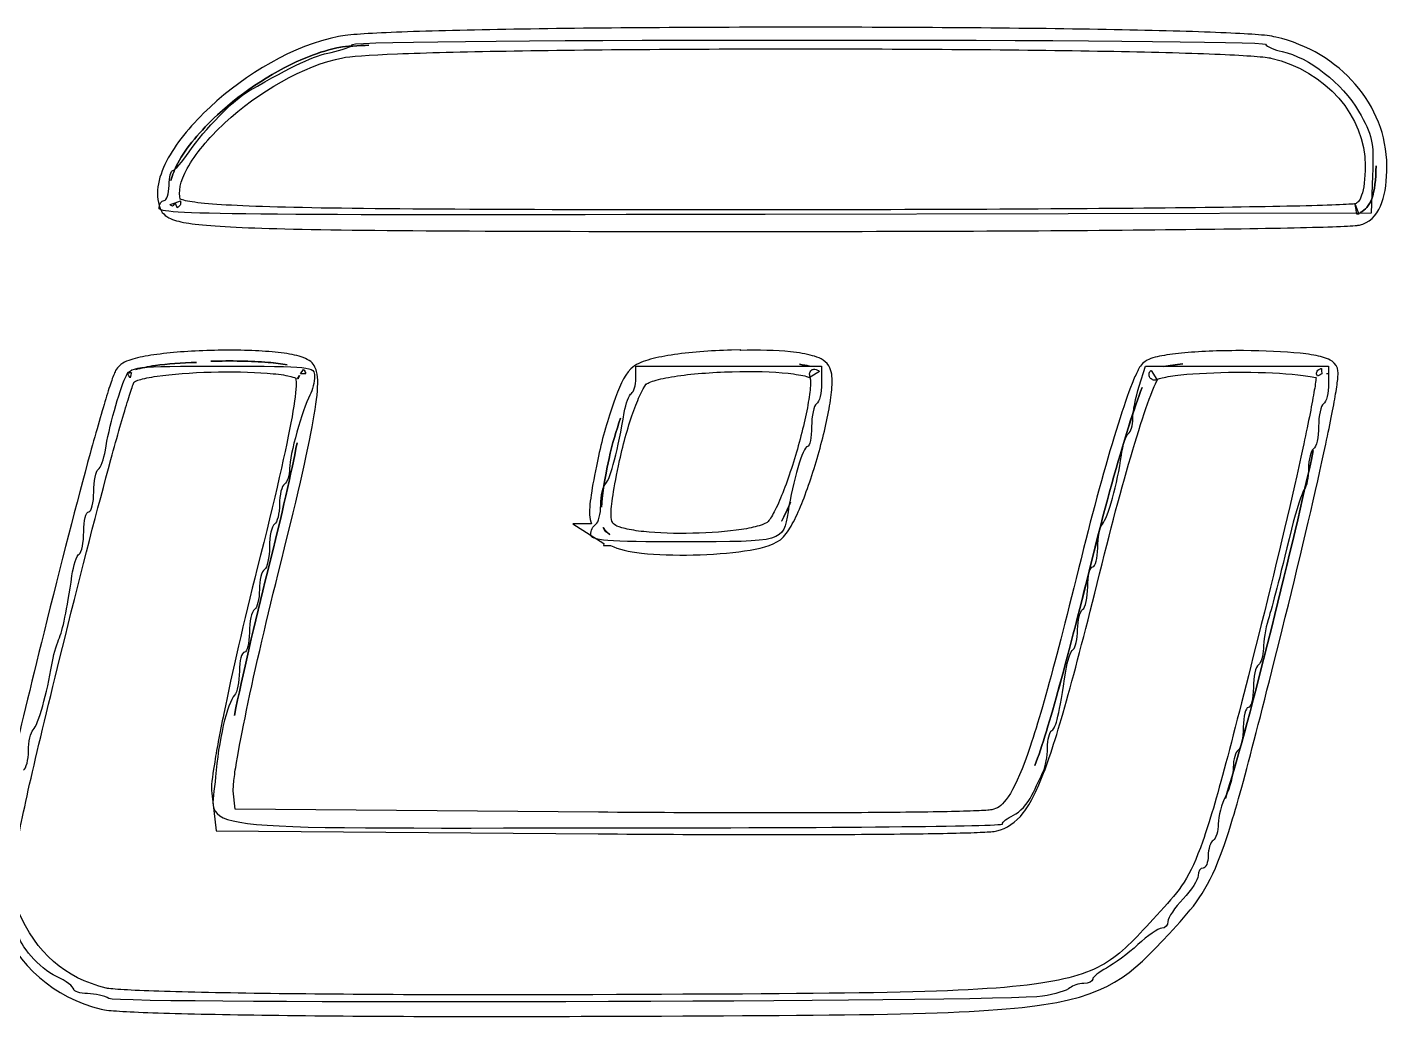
# Model space of a CAD drawing. Extents: x 2 to 137, y 5 to 30.
# Drawn here: x 36.81 to 70.11, y 5.36 to 29.61 of the extents above; entities that cross this region are included whole.
import ezdxf

# ---------------------------------------------------------------- set-up
doc = ezdxf.new("R2010")
doc.units = 0
doc.layers.get('0').update_dxf_attribs({"linetype": 'CONTINUOUS'})

msp = doc.modelspace()

# ---------------------------------------------------------------- linework, layer by layer
at = {"color": 7}
for p, q in [((56.005883, 29.610079), (56.005883, 29.610077)), ((45.177604, 29.172376), (45.177604, 29.172376)), ((56.005883, 29.080912), (56.005883, 29.080907)), ((69.766958, 25.978374), (69.734737, 25.056132)), ((69.85, 26.218038), (69.85, 26.218038)), ((40.437377, 25.311104), (40.560831, 25.358659)), ((40.568637, 25.326091), (40.569166, 25.316273)), ((40.569166, 25.316273), (40.568637, 25.303353)), ((40.038549, 25.178604), (40.038549, 25.178615)), ((40.313819, 25.263574), (40.434742, 25.310083)), ((40.506108, 25.199999), (40.479237, 25.187598)), ((40.553132, 25.250125), (40.506108, 25.199999)), ((40.561916, 25.269246), (40.553132, 25.250125)), ((40.568637, 25.303353), (40.561916, 25.269246)), ((69.734737, 25.056132), (54.886643, 25.024897)), ((69.339936, 25.268724), (69.339955, 25.268742)), ((69.339955, 25.268742), (69.431421, 25.031547)), ((41.299802, 21.691175), (41.299805, 21.691171)), ((54.287126, 21.706168), (54.061299, 21.699966)), ((54.280411, 21.693765), (54.287126, 21.706168)), ((40.957706, 21.399716), (40.957706, 21.399187)), ((40.957706, 21.399704), (40.957706, 21.399716)), ((41.307038, 21.426588), (41.307038, 21.426588)), ((55.724774, 21.351646), (55.724764, 21.351658)), ((65.119009, 21.360428), (65.119022, 21.360442)), ((39.323695, 21.149087), (39.323698, 21.149097)), ((41.314299, 21.162005), (41.314275, 21.162009)), ((43.433013, 20.999237), (43.483133, 21.077786)), ((43.505948, 21.114463), (43.574602, 21.222479)), ((43.615943, 21.175971), (43.615943, 21.175971)), ((51.720279, 21.005536), (51.720279, 21.305693)), ((51.720279, 21.305693), (53.995143, 21.305693)), ((53.995143, 21.305693), (56.270006, 21.305693)), ((54.075756, 21.170804), (54.075769, 21.170803)), ((56.217757, 21.17597), (55.992964, 21.037477)), ((56.10665, 21.235932), (56.106653, 21.235915)), ((56.270006, 21.305693), (56.270006, 20.88257)), ((64.046777, 20.815767), (64.199683, 21.305693)), ((64.199683, 21.305693), (66.444606, 21.305693)), ((64.339679, 21.200246), (64.481271, 20.977004)), ((64.342285, 21.201784), (64.342325, 21.201807)), ((66.444606, 21.305693), (68.68953, 21.305693)), ((68.420631, 21.063832), (68.391691, 21.119125)), ((68.513635, 21.247799), (68.513648, 21.2478)), ((68.655745, 21.113439), (68.656274, 21.13101)), ((68.68953, 21.305693), (68.68953, 20.88257)), ((64.120633, 20.782196), (64.120633, 20.782196)), ((51.341052, 20.033919), (51.341052, 20.033919)), ((43.422155, 19.430339), (43.422155, 19.430339)), ((68.314176, 19.238102), (68.314176, 19.238102)), ((55.508226, 17.970996), (55.508239, 17.970996)), ((50.631019, 17.441828), (50.177298, 17.441828)), ((50.177298, 17.441828), (50.936943, 16.960204)), ((50.966389, 17.25477), (50.91834, 17.351396)), ((50.613588, 17.179088), (50.613588, 17.179088)), ((51.072841, 17.187074), (50.966389, 17.25477)), ((50.936943, 16.960204), (50.927127, 16.912661)), ((50.927127, 16.912661), (51.098693, 16.912661)), ((41.329787, 10.840675), (41.436242, 9.923935)), ((41.907518, 10.448968), (41.854811, 10.90217)), ((50.802066, 10.377137), (41.907518, 10.448968)), ((41.436242, 9.923935), (50.797944, 9.847971)), ((38.808893, 5.811285), (38.808893, 5.811285))]:
    msp.add_line(p, q, dxfattribs=at)
for points in [[(44.437596, 29.3827), (43.33417, 29.169524), (42.160621, 28.460143), (41.289986, 27.655158)], [(45.856115, 29.48657), (45.154453, 29.458268), (44.682849, 29.430082), (44.437596, 29.3827)], [(44.781338, 29.18943), (44.869267, 29.331701), (67.054725, 29.333628), (67.142643, 29.191361)], [(48.530372, 29.55685), (47.472904, 29.538332), (46.558084, 29.514885), (45.856115, 29.48657)], [(56.005883, 29.610077), (53.329313, 29.611373), (50.645277, 29.593887), (48.530372, 29.55685)], [(63.434889, 29.549618), (61.351104, 29.588704), (58.682453, 29.608774), (56.005883, 29.610079)], [(66.051266, 29.476754), (65.372462, 29.505756), (64.476789, 29.530074), (63.434889, 29.549618)], [(67.396402, 29.369267), (67.16585, 29.422471), (66.729539, 29.447774), (66.051266, 29.476754)], [(70.114583, 26.218038), (70.114583, 27.69898), (68.963593, 29.007616), (67.396402, 29.369267)], [(42.256572, 28.058706), (43.329841, 28.67676), (43.844406, 28.918019), (44.251478, 28.994038)], [(43.700176, 28.888673), (43.965765, 28.993154), (44.23093, 29.073572), (44.48824, 29.123284)], [(44.487724, 29.122767), (44.230404, 29.073054), (43.965738, 28.993142), (43.700176, 28.888673)], [(44.251478, 28.994038), (44.50584, 29.041539), (44.744278, 29.129466), (44.781338, 29.18943)], [(45.177604, 29.172376), (44.945065, 29.15585), (44.587485, 29.14204), (44.487724, 29.122767)], [(44.48824, 29.123284), (44.587652, 29.14249), (44.945038, 29.155947), (45.177604, 29.172376)], [(45.877303, 28.957922), (46.572461, 28.985962), (47.484138, 29.009209), (48.539157, 29.027686)], [(48.539157, 29.027686), (50.649158, 29.064638), (53.331808, 29.082216), (56.005883, 29.080912)], [(56.005883, 29.080907), (58.679958, 29.07961), (61.346339, 29.059439), (63.42507, 29.020446)], [(63.42507, 29.020446), (64.464449, 29.000948), (65.357007, 28.97679), (66.028528, 28.948098)], [(67.142643, 29.191361), (67.179044, 29.132466), (67.362147, 29.052657), (67.549541, 29.014009)], [(67.549541, 29.014009), (68.200847, 28.879682), (69.029646, 28.233124), (69.422478, 27.552904)], [(43.700176, 28.888673), (42.903481, 28.575264), (42.099802, 28.043331), (41.469821, 27.460853)], [(41.469821, 27.460853), (42.099799, 28.043327), (42.903407, 28.57523), (43.700176, 28.888673)], [(41.649655, 27.266553), (42.457722, 28.01369), (43.585932, 28.679349), (44.538366, 28.863355)], [(44.538366, 28.863355), (44.680203, 28.890756), (45.182472, 28.929895), (45.877303, 28.957922)], [(66.028528, 28.948098), (66.364009, 28.933766), (66.648626, 28.917338), (66.864135, 28.900556)], [(66.864135, 28.900556), (67.079646, 28.883774), (67.233662, 28.864453), (67.276514, 28.854564)], [(67.276514, 28.854564), (68.6264, 28.543065), (69.585417, 27.421766), (69.585417, 26.218038)], [(40.776342, 26.55444), (41.16225, 27.121111), (41.860327, 27.830525), (42.256572, 28.058706)], [(41.289986, 27.655158), (40.854633, 27.252629), (40.495596, 26.825328), (40.265242, 26.406655)], [(40.496752, 26.27953), (40.707508, 26.662582), (41.049877, 27.072573), (41.469821, 27.460853)], [(41.469821, 27.460853), (41.049871, 27.072568), (40.708046, 26.662107), (40.497271, 26.279013)], [(69.422478, 27.552904), (69.763897, 26.961708), (69.79616, 26.81424), (69.766958, 25.978374)], [(40.728781, 26.151892), (40.919421, 26.498389), (41.245584, 26.89295), (41.649655, 27.266553)], [(40.265242, 26.406655), (40.035075, 25.988313), (39.918341, 25.555376), (40.066804, 25.168487)], [(40.376703, 26.102191), (40.427426, 26.10264), (40.607263, 26.306165), (40.776342, 26.55444)], [(40.284479, 25.732454), (40.284479, 25.935347), (40.325979, 26.101728), (40.376703, 26.102191)], [(40.331906, 25.851649), (40.370882, 25.989636), (40.414292, 26.129652), (40.496752, 26.27953)], [(40.497271, 26.279013), (40.414744, 26.129019), (40.370969, 25.989506), (40.331906, 25.851649)], [(40.559799, 25.395349), (40.511714, 25.561936), (40.548978, 25.8251), (40.728781, 26.151892)], [(69.585417, 26.218038), (69.585417, 25.890175), (69.549939, 25.643986), (69.497051, 25.494051)], [(69.74613, 25.406201), (69.815808, 25.603729), (69.85, 25.871941), (69.85, 26.218038)], [(69.85, 26.218038), (69.85, 25.872024), (69.816274, 25.603069), (69.746648, 25.405684)], [(69.995727, 25.317834), (70.081021, 25.559637), (70.114583, 25.855278), (70.114583, 26.218038)], [(40.161514, 25.363557), (40.229144, 25.363557), (40.284479, 25.52956), (40.284479, 25.732454)], [(40.038549, 25.178615), (40.038549, 25.280333), (40.093881, 25.363557), (40.161514, 25.363557)], [(40.9174, 25.320935), (40.733583, 25.345727), (40.613407, 25.375063), (40.559799, 25.395349)], [(40.560831, 25.358659), (40.56094, 25.358368), (40.560704, 25.358491), (40.560831, 25.35813)], [(40.560831, 25.35813), (40.561361, 25.356542), (40.563477, 25.349832), (40.563477, 25.349861)], [(40.563477, 25.349861), (40.563467, 25.349891), (40.568637, 25.326073), (40.568637, 25.326091)], [(42.941049, 25.204146), (41.923398, 25.231857), (41.287719, 25.27099), (40.9174, 25.320935)], [(69.497051, 25.494051), (69.444314, 25.344553), (69.39738, 25.306805), (69.339955, 25.283728)], [(69.465529, 25.071855), (69.582617, 25.133235), (69.684966, 25.232803), (69.74613, 25.406201)], [(69.746648, 25.405684), (69.685329, 25.231858), (69.583467, 25.133449), (69.465529, 25.071855)], [(69.526505, 24.784534), (69.754398, 24.871985), (69.909539, 25.073503), (69.995727, 25.317834)], [(54.886643, 25.024897), (41.738849, 24.997239), (40.038549, 25.01484), (40.038549, 25.178604)], [(40.066804, 25.168487), (40.120776, 25.027837), (40.245691, 24.948979), (40.369112, 24.901837)], [(40.367561, 25.222233), (40.353671, 25.236362), (40.319949, 25.247593), (40.313819, 25.263574)], [(40.434742, 25.310083), (40.431487, 25.305797), (40.383637, 25.243278), (40.367561, 25.222233)], [(40.479237, 25.187598), (40.479237, 25.187598), (40.438406, 25.308081), (40.437377, 25.311104)], [(54.738778, 25.135417), (48.550094, 25.135417), (44.976402, 25.148723), (42.941049, 25.204146)], [(64.939706, 25.182443), (62.27808, 25.15335), (58.663364, 25.135417), (54.738778, 25.135417)], [(68.13641, 25.233602), (67.363734, 25.21446), (66.270508, 25.196989), (64.939706, 25.182443)], [(69.04333, 25.263575), (68.828931, 25.253325), (68.522739, 25.243173), (68.13641, 25.233602)], [(69.292412, 25.278561), (69.235452, 25.273695), (69.150587, 25.268702), (69.04333, 25.263575)], [(69.339955, 25.283728), (69.327599, 25.282273), (69.314237, 25.280426), (69.292412, 25.278561)], [(69.380243, 25.026361), (69.380243, 25.026361), (69.343109, 25.249768), (69.339936, 25.268724)], [(69.418483, 25.028954), (69.416631, 25.028843), (69.380243, 25.026361), (69.380243, 25.026361)], [(69.419541, 25.028954), (69.419317, 25.028884), (69.418748, 25.029018), (69.418483, 25.028954)], [(69.425733, 25.030515), (69.426791, 25.030806), (69.419383, 25.028928), (69.419541, 25.028954)], [(69.431421, 25.031547), (69.428564, 25.030462), (69.427638, 25.03123), (69.425733, 25.030515)], [(40.369112, 24.901837), (40.491542, 24.855073), (40.641508, 24.824148), (40.847118, 24.796417)], [(40.847118, 24.796417), (41.259255, 24.740832), (41.90165, 24.702886), (42.926579, 24.674978)], [(42.926579, 24.674978), (44.976463, 24.619161), (48.549351, 24.60625), (54.738778, 24.60625)], [(54.738778, 24.60625), (58.66498, 24.60625), (62.281435, 24.624152), (64.945906, 24.653275)], [(64.945906, 24.653275), (66.278146, 24.667835), (67.371711, 24.685184), (68.148811, 24.704435)], [(68.148811, 24.704435), (68.537426, 24.714063), (68.846869, 24.724321), (69.068654, 24.734924)], [(69.068654, 24.734924), (69.179414, 24.740221), (69.268353, 24.745563), (69.33737, 24.751461)], [(69.33737, 24.751461), (69.371276, 24.754358), (69.400338, 24.756922), (69.427804, 24.760763)], [(69.427804, 24.760763), (69.446431, 24.763356), (69.4841, 24.768259), (69.526505, 24.784534)], [(41.299805, 21.691171), (40.79989, 21.677141), (40.308517, 21.640674), (39.913843, 21.583168)], [(42.730722, 21.662753), (42.306785, 21.696936), (41.79969, 21.705206), (41.299802, 21.691175)], [(43.297097, 21.589889), (43.133944, 21.622107), (42.942703, 21.645661), (42.730722, 21.662753)], [(54.061299, 21.699966), (53.541425, 21.685901), (53.01724, 21.645135), (52.585422, 21.578527)], [(55.506175, 21.657592), (55.156825, 21.69508), (54.717905, 21.698776), (54.280411, 21.693765)], [(56.04361, 21.563024), (55.892332, 21.605908), (55.71186, 21.635519), (55.506175, 21.657592)], [(66.60419, 21.686004), (66.100677, 21.688015), (65.589068, 21.671057), (65.165518, 21.633294)], [(67.991186, 21.621925), (67.601693, 21.663245), (67.107723, 21.684012), (66.60419, 21.686004)], [(39.398628, 21.477748), (39.262582, 21.437503), (39.121689, 21.395161), (39.018808, 21.264841)], [(39.913843, 21.583168), (39.716522, 21.554416), (39.543, 21.520455), (39.398628, 21.477748)], [(39.474076, 21.224521), (39.599325, 21.261571), (39.762441, 21.29404), (39.952083, 21.321673)], [(39.952083, 21.321156), (39.762594, 21.293546), (39.599642, 21.261665), (39.474076, 21.224521)], [(39.952083, 21.321673), (40.233568, 21.362687), (40.600437, 21.381092), (40.957706, 21.399704)], [(40.957706, 21.399187), (40.600492, 21.38055), (40.233473, 21.362156), (39.952083, 21.321156)], [(41.307038, 21.426588), (41.798999, 21.440397), (42.298652, 21.432287), (42.709021, 21.399199)], [(42.709539, 21.398683), (42.299199, 21.43177), (41.799034, 21.440397), (41.307038, 21.426588)], [(42.709021, 21.399199), (42.888098, 21.384761), (43.040168, 21.363414), (43.177209, 21.339255)], [(43.177209, 21.339255), (43.040165, 21.363298), (42.888331, 21.384266), (42.709539, 21.398683)], [(43.71671, 21.445712), (43.596512, 21.522129), (43.458281, 21.558062), (43.297097, 21.589889)], [(43.897061, 21.178028), (43.873354, 21.269388), (43.82358, 21.377766), (43.71671, 21.445712)], [(52.013879, 21.45657), (51.854706, 21.408536), (51.711733, 21.355964), (51.598917, 21.243146)], [(52.585422, 21.578527), (52.369561, 21.54523), (52.176505, 21.505645), (52.013879, 21.45657)], [(55.724764, 21.351658), (55.807457, 21.337423), (55.907228, 21.326919), (55.97126, 21.308766)], [(55.971789, 21.308237), (55.907689, 21.326409), (55.807584, 21.337351), (55.724774, 21.351646)], [(56.443068, 21.315493), (56.34604, 21.472491), (56.185835, 21.522706), (56.04361, 21.563024)], [(56.526269, 20.902599), (56.527592, 21.041881), (56.524946, 21.182869), (56.443068, 21.315493)], [(64.197619, 21.424004), (64.090415, 21.356041), (64.049592, 21.262111), (64.013133, 21.191977)], [(64.604313, 21.559396), (64.447804, 21.529168), (64.315361, 21.49865), (64.197619, 21.424004)], [(65.165518, 21.633294), (64.953743, 21.61441), (64.763743, 21.59019), (64.604313, 21.559396)], [(65.119022, 21.360442), (64.945453, 21.343303), (64.781221, 21.323949), (64.654451, 21.299464)], [(64.654954, 21.299967), (64.781774, 21.324462), (64.945768, 21.343341), (65.119009, 21.360428)], [(68.491931, 21.542343), (68.353416, 21.576465), (68.185665, 21.601293), (67.991186, 21.621925)], [(68.684166, 21.478264), (68.624881, 21.505225), (68.561257, 21.525264), (68.491931, 21.542343)], [(68.874336, 21.322718), (68.819421, 21.411571), (68.735967, 21.454708), (68.684166, 21.478264)], [(68.92136, 21.126865), (68.921365, 21.13013), (68.929668, 21.233163), (68.874336, 21.322718)], [(38.72361, 19.244879), (38.812097, 19.791713), (39.060385, 20.6933), (39.214941, 21.02902)], [(38.894785, 21.000774), (38.85556, 20.891888), (38.808806, 20.748855), (38.754741, 20.57341)], [(38.949561, 21.140817), (38.932231, 21.101075), (38.914464, 21.055411), (38.894785, 21.000774)], [(39.018808, 21.264841), (38.982293, 21.2186), (38.964259, 21.174567), (38.949561, 21.140817)], [(39.214941, 21.02902), (39.340263, 21.301245), (39.378543, 21.305693), (41.596397, 21.305693)], [(39.265304, 21.120147), (39.274141, 21.12827), (39.294784, 21.132985), (39.305095, 21.139784)], [(39.331966, 21.022995), (39.330114, 21.025691), (39.27679, 21.103378), (39.265304, 21.120147)], [(39.305095, 21.139784), (39.309937, 21.142973), (39.318483, 21.146116), (39.323695, 21.149087)], [(39.323698, 21.149097), (39.33235, 21.148409), (39.363502, 21.145993), (39.363489, 21.145996)], [(39.331966, 21.024556), (39.331929, 21.024413), (39.331995, 21.023128), (39.331966, 21.022995)], [(39.363489, 21.145996), (39.363489, 21.145996), (39.335067, 21.036542), (39.331966, 21.024556)], [(39.549549, 20.970802), (39.654128, 21.001739), (39.808489, 21.033188), (39.990347, 21.059686)], [(39.990347, 21.059686), (40.353893, 21.112657), (40.830439, 21.148424), (41.314299, 21.162005)], [(41.314275, 21.162009), (41.798153, 21.17559), (42.29113, 21.167126), (42.687833, 21.135137)], [(41.596397, 21.305693), (43.773566, 21.305693), (43.850481, 21.297244), (43.850481, 21.058093)], [(42.687833, 21.135137), (42.886283, 21.119135), (43.061268, 21.09732), (43.194264, 21.071058)], [(43.194264, 21.071058), (43.299793, 21.05022), (43.356416, 21.025271), (43.387015, 21.013181)], [(43.387015, 21.013181), (43.391328, 20.986411), (43.39699, 20.951645), (43.396329, 20.88554)], [(43.444893, 20.993554), (43.444911, 20.993546), (43.435527, 20.997922), (43.433013, 20.999237)], [(43.483133, 21.077786), (43.467179, 21.042331), (43.44488, 20.99356), (43.444893, 20.993554)], [(43.631522, 21.11963), (43.631522, 21.11963), (43.518058, 21.114987), (43.505948, 21.114463)], [(43.574602, 21.222479), (43.574867, 21.222253), (43.575396, 21.222188), (43.575661, 21.22195)], [(43.575661, 21.22195), (43.601722, 21.205186), (43.615806, 21.171315), (43.629405, 21.131)], [(43.615943, 21.175971), (43.617266, 21.173378), (43.619595, 21.168166), (43.619568, 21.168218)], [(43.625257, 21.151682), (43.621976, 21.159194), (43.618457, 21.171494), (43.615943, 21.175971)], [(43.619568, 21.168218), (43.619552, 21.16825), (43.624754, 21.155278), (43.624728, 21.155299)], [(43.624728, 21.155299), (43.624728, 21.155301), (43.625257, 21.152322), (43.625257, 21.151682)], [(43.629405, 21.131), (43.630199, 21.126115), (43.631522, 21.119625), (43.631522, 21.11963)], [(43.850481, 21.058093), (43.850481, 20.921913), (43.799141, 20.714409), (43.73639, 20.596972)], [(43.925482, 20.879855), (43.92654, 20.990327), (43.92072, 21.086807), (43.897061, 21.178028)], [(51.598917, 21.243146), (51.418421, 21.062652), (51.304552, 20.775366), (51.170004, 20.400821)], [(51.6109, 20.637779), (51.671059, 20.674959), (51.720279, 20.840449), (51.720279, 21.005536)], [(52.16683, 20.950146), (52.292602, 20.9881), (52.466229, 21.024747), (52.666022, 21.055566)], [(52.666022, 21.055566), (53.065706, 21.117217), (53.574114, 21.157231), (54.075756, 21.170804)], [(54.075769, 21.170803), (54.577414, 21.184377), (55.074611, 21.17128), (55.449846, 21.131012)], [(55.449846, 21.131012), (55.6373, 21.110896), (55.795979, 21.08334), (55.899431, 21.054015)], [(55.899431, 21.054015), (55.939417, 21.04268), (55.966487, 21.02889), (55.988831, 21.017324)], [(55.97126, 21.308766), (55.971525, 21.308669), (55.971435, 21.308343), (55.971789, 21.308237)], [(55.973834, 21.106744), (55.973834, 21.106709), (55.979523, 21.144495), (55.979523, 21.144467)], [(55.980026, 21.064885), (55.980057, 21.064788), (55.973834, 21.106812), (55.973834, 21.106744)], [(55.979523, 21.144467), (55.979515, 21.14444), (56.002806, 21.188413), (56.00278, 21.188392)], [(55.980555, 21.063324), (55.980489, 21.063493), (55.980026, 21.064885), (55.980026, 21.064885)], [(55.981613, 21.060731), (55.980819, 21.063007), (55.980555, 21.063219), (55.980555, 21.063324)], [(55.985741, 21.050913), (55.983889, 21.055022), (55.982645, 21.058054), (55.981613, 21.060731)], [(55.992964, 21.037477), (55.993022, 21.037385), (55.988466, 21.045529), (55.985741, 21.050913)], [(55.988831, 21.017324), (55.993091, 20.989433), (55.997562, 20.953528), (55.997086, 20.908804)], [(56.00278, 21.188392), (56.002764, 21.188372), (56.042078, 21.221479), (56.042055, 21.221465)], [(56.042055, 21.221465), (56.042031, 21.221452), (56.079295, 21.234909), (56.07926, 21.234901)], [(56.07926, 21.234901), (56.079221, 21.234892), (56.093654, 21.235483), (56.10665, 21.235932)], [(56.106653, 21.235915), (56.139816, 21.217664), (56.197958, 21.208008), (56.217757, 21.17597)], [(64.013133, 21.191977), (63.969548, 21.108123), (63.924132, 21.004523), (63.874642, 20.879334)], [(64.290041, 21.112388), (64.290025, 21.112291), (64.293454, 21.129255), (64.2952, 21.134607)], [(64.29057, 21.072597), (64.290583, 21.072523), (64.290041, 21.112485), (64.290041, 21.112388)], [(64.316419, 21.012652), (64.316457, 21.012602), (64.29057, 21.07267), (64.29057, 21.072597)], [(64.2952, 21.134607), (64.296258, 21.137711), (64.296787, 21.139582), (64.297846, 21.141841)], [(64.297846, 21.141841), (64.308032, 21.157047), (64.316287, 21.186238), (64.33919, 21.200752)], [(64.372747, 20.970794), (64.372813, 20.970768), (64.31638, 21.012702), (64.316419, 21.012652)], [(64.33919, 21.200752), (64.339719, 21.201175), (64.341571, 21.201361), (64.342285, 21.201784)], [(64.342325, 21.201807), (64.341796, 21.201437), (64.340473, 21.200643), (64.339679, 21.200246)], [(64.482379, 20.948066), (64.49029, 20.963275), (64.499445, 20.975016), (64.508229, 20.986824)], [(64.508229, 20.986824), (64.519686, 20.991705), (64.520083, 20.992369), (64.543369, 20.999743)], [(64.543369, 20.999743), (64.584429, 21.01275), (64.64064, 21.027597), (64.705116, 21.040051)], [(64.648763, 21.297903), (64.651673, 21.298459), (64.652017, 21.299411), (64.654954, 21.299967)], [(64.654451, 21.299464), (64.652334, 21.299041), (64.650985, 21.298353), (64.648763, 21.297903)], [(64.705116, 21.040051), (64.83736, 21.065593), (65.012824, 21.088386), (65.212579, 21.106196)], [(65.212579, 21.106196), (65.612383, 21.141844), (66.112176, 21.158777), (66.602158, 21.15684)], [(66.602158, 21.15684), (67.092116, 21.154908), (67.574298, 21.133654), (67.935409, 21.095345)], [(67.935409, 21.095345), (68.115767, 21.076213), (68.267495, 21.051884), (68.365873, 21.027648)], [(68.382938, 21.022481), (68.373413, 20.936237), (68.356533, 20.814606), (68.329194, 20.657129)], [(68.365873, 21.027648), (68.374207, 21.025584), (68.375265, 21.024587), (68.382938, 21.022481)], [(68.391691, 21.134627), (68.391688, 21.134606), (68.408227, 21.183221), (68.408227, 21.183203)], [(68.391691, 21.119125), (68.391733, 21.126737), (68.391693, 21.134638), (68.391691, 21.134627)], [(68.408227, 21.183203), (68.408217, 21.183185), (68.44752, 21.225074), (68.447502, 21.225061)], [(68.522432, 21.117058), (68.52244, 21.117031), (68.444015, 21.076093), (68.420631, 21.063832)], [(68.447502, 21.225061), (68.447483, 21.225048), (68.488872, 21.244188), (68.488843, 21.244182)], [(68.488843, 21.244182), (68.488817, 21.244176), (68.507523, 21.246905), (68.513635, 21.247799)], [(68.513648, 21.2478), (68.513841, 21.244792), (68.522432, 21.117058), (68.522432, 21.117058)], [(68.656803, 21.126874), (68.656801, 21.123522), (68.655745, 21.117045), (68.655745, 21.113439)], [(68.656274, 21.13101), (68.656081, 21.127147), (68.656803, 21.132042), (68.656803, 21.126874)], [(68.85006, 20.566175), (68.87976, 20.7373), (68.90076, 20.875659), (68.912073, 20.982688)], [(68.912073, 20.982688), (68.917682, 21.035662), (68.921307, 21.082197), (68.92136, 21.126865)], [(39.261201, 20.417864), (39.313834, 20.588667), (39.358589, 20.725478), (39.392976, 20.82094)], [(39.392976, 20.82094), (39.409195, 20.865995), (39.422591, 20.900013), (39.432251, 20.922743)], [(39.432251, 20.922743), (39.434368, 20.923854), (39.435109, 20.924648), (39.437411, 20.925844)], [(39.437411, 20.925844), (39.463287, 20.9392), (39.50199, 20.956734), (39.549549, 20.970802)], [(43.396329, 20.88554), (43.394741, 20.718699), (43.363473, 20.443538), (43.296075, 20.062851)], [(43.816961, 19.97035), (43.886869, 20.365221), (43.923188, 20.657205), (43.925482, 20.879855)], [(51.668151, 20.221507), (51.730598, 20.395347), (51.797776, 20.550685), (51.855735, 20.667475)], [(51.855735, 20.667475), (51.913697, 20.784264), (51.97784, 20.873811), (51.973041, 20.869013)], [(51.973041, 20.869013), (51.954917, 20.850879), (51.983677, 20.875868), (52.019552, 20.893302)], [(52.019552, 20.893302), (52.055416, 20.910735), (52.106057, 20.931807), (52.16683, 20.950146)], [(55.997086, 20.908804), (55.995763, 20.803596), (55.981476, 20.655491), (55.95471, 20.485057)], [(56.270006, 20.88257), (56.270006, 20.649853), (56.214671, 20.425249), (56.147039, 20.383451)], [(56.477691, 20.402371), (56.507036, 20.589206), (56.52471, 20.756893), (56.526269, 20.902599)], [(63.874642, 20.879334), (63.775741, 20.629169), (63.660057, 20.292625), (63.532544, 19.887664)], [(63.784737, 19.808096), (63.91108, 20.209344), (64.025653, 20.541949), (64.120633, 20.782196)], [(64.120633, 20.782196), (64.025637, 20.541909), (63.911588, 20.209318), (63.785253, 19.808096)], [(63.893872, 20.023747), (63.893872, 20.189899), (63.96268, 20.546308), (64.046777, 20.815767)], [(64.037445, 19.728503), (64.162644, 20.126119), (64.275735, 20.455131), (64.366624, 20.685033)], [(64.366624, 20.685033), (64.412, 20.799811), (64.452704, 20.890973), (64.482379, 20.948066)], [(64.418221, 20.961492), (64.418316, 20.96149), (64.372681, 20.970818), (64.372747, 20.970794)], [(64.444573, 20.964084), (64.444697, 20.964107), (64.418115, 20.961492), (64.418221, 20.961492)], [(64.459046, 20.967701), (64.455289, 20.966537), (64.444467, 20.964061), (64.444573, 20.964084)], [(64.473518, 20.972869), (64.470529, 20.971493), (64.466533, 20.97004), (64.459046, 20.967701)], [(64.481271, 20.977004), (64.483387, 20.978353), (64.485478, 20.978353), (64.473518, 20.972869)], [(68.329194, 20.657129), (68.272062, 20.327927), (68.178143, 19.860531), (68.055826, 19.293904)], [(68.68953, 20.88257), (68.68953, 20.649853), (68.634195, 20.425249), (68.566564, 20.383451)], [(38.754741, 20.57341), (38.646611, 20.222507), (38.509411, 19.741978), (38.350632, 19.16316)], [(38.860709, 19.0226), (39.018617, 19.598229), (39.155918, 20.076203), (39.261201, 20.417864)], [(43.73639, 20.596972), (43.545866, 20.240404), (43.235652, 19.127033), (43.235652, 18.799791)], [(51.170004, 20.400821), (51.034413, 20.023381), (50.903137, 19.563324), (50.805167, 19.101675)], [(51.435725, 20.1694), (51.471912, 20.389828), (51.550742, 20.600598), (51.6109, 20.637779)], [(55.95471, 20.485057), (55.901106, 20.143739), (55.799945, 19.708365), (55.676176, 19.275829)], [(56.147039, 20.383451), (56.079409, 20.341652), (56.024074, 20.089381), (56.024074, 19.822848)], [(56.184686, 19.130614), (56.313149, 19.57955), (56.419004, 20.028683), (56.477691, 20.402371)], [(68.566564, 20.383451), (68.498934, 20.341652), (68.443599, 20.092647), (68.443599, 19.830105)], [(68.57256, 19.182281), (68.69575, 19.752955), (68.790682, 20.224032), (68.85006, 20.566175)], [(43.296075, 20.062851), (43.161225, 19.301157), (42.885376, 18.106742), (42.444966, 16.353517)], [(50.981404, 18.427215), (51.096852, 18.542664), (51.290699, 19.286005), (51.435725, 20.1694)], [(51.063549, 19.046899), (51.138024, 19.397838), (51.24069, 19.723215), (51.341052, 20.033919)], [(51.341052, 20.033919), (51.240746, 19.723371), (51.138521, 19.397755), (51.064067, 19.046899)], [(51.322436, 18.992125), (51.415204, 19.429279), (51.542114, 19.870654), (51.668151, 20.221507)], [(63.783895, 19.653685), (63.844382, 19.691068), (63.893872, 19.857596), (63.893872, 20.023747)], [(42.958099, 16.224842), (43.399602, 17.982414), (43.677118, 19.180437), (43.816961, 19.97035)], [(56.024074, 19.822848), (56.024074, 19.556315), (55.978063, 19.338243), (55.921825, 19.338243)], [(63.532544, 19.887664), (63.27752, 19.077753), (62.976641, 17.997711), (62.688666, 16.836687)], [(62.944994, 16.772622), (63.231826, 17.92904), (63.532046, 19.005587), (63.784737, 19.808096)], [(63.785253, 19.808096), (63.53256, 19.00558), (63.232345, 17.929551), (62.945513, 16.773139)], [(63.201838, 16.709049), (63.487512, 17.860791), (63.787068, 18.933342), (64.037445, 19.728503)], [(63.611945, 19.123824), (63.646031, 19.377865), (63.723409, 19.616302), (63.783895, 19.653685)], [(68.443599, 19.830105), (68.443599, 19.567564), (68.388264, 19.318559), (68.320634, 19.27676)], [(42.701268, 16.289445), (43.072897, 17.768849), (43.268919, 18.662204), (43.422155, 19.430339)], [(43.422155, 19.430339), (43.268977, 18.662142), (43.073368, 17.76815), (42.701787, 16.288928)], [(55.921825, 19.338243), (55.81551, 19.338243), (55.562011, 18.485402), (55.446671, 17.73969)], [(38.350632, 19.16316), (38.033037, 18.005424), (37.631243, 16.456677), (37.222017, 14.793918)], [(37.73623, 14.667311), (38.144487, 16.326124), (38.54487, 17.871263), (38.860709, 19.0226)], [(38.549374, 18.776501), (38.609535, 18.813681), (38.687939, 19.024451), (38.72361, 19.244879)], [(50.805167, 19.101675), (50.657236, 18.404574), (50.578634, 17.982544), (50.58296, 17.66352)], [(51.064067, 19.046899), (50.936726, 18.446839), (50.891654, 18.123808), (50.876999, 17.853691)], [(50.876999, 17.853691), (50.891683, 18.123611), (50.936252, 18.447041), (51.063549, 19.046899)], [(51.112113, 17.670242), (51.109176, 17.88629), (51.176108, 18.302594), (51.322436, 18.992125)], [(55.676176, 19.275829), (55.552411, 18.843326), (55.405488, 18.411603), (55.264315, 18.073318)], [(55.752672, 17.869192), (55.90518, 18.234635), (56.056212, 18.681635), (56.184686, 19.130614)], [(63.149028, 17.438425), (63.281486, 17.571918), (63.520455, 18.441957), (63.611945, 19.123824)], [(68.055826, 19.293904), (67.811206, 18.160715), (67.451827, 16.627828), (67.037799, 14.972721)], [(67.294083, 14.908651), (67.708695, 16.566092), (68.068661, 18.100766), (68.314176, 19.238102)], [(68.314176, 19.238102), (68.068664, 18.100768), (67.709211, 16.566093), (67.294601, 14.908651)], [(67.550916, 14.844561), (67.966119, 16.50437), (68.326164, 18.040859), (68.57256, 19.182281)], [(68.320634, 19.27676), (68.253001, 19.234962), (68.197667, 19.021425), (68.197667, 18.802234)], [(38.439995, 18.224296), (38.439995, 18.490829), (38.489215, 18.739321), (38.549374, 18.776501)], [(43.235652, 18.799791), (43.235652, 18.630505), (43.180318, 18.4578), (43.112687, 18.416001)], [(68.197667, 18.802234), (68.197667, 18.583043), (68.151081, 18.351137), (68.09414, 18.286887)], [(43.112687, 18.416001), (43.045057, 18.374203), (42.989722, 18.152865), (42.989722, 17.924139)], [(50.859521, 17.906803), (50.859521, 18.125994), (50.914366, 18.360179), (50.981404, 18.427215)], [(38.31703, 17.73969), (38.38466, 17.73969), (38.439995, 17.957763), (38.439995, 18.224296)], [(55.264315, 18.073318), (55.193729, 17.904174), (55.124337, 17.757985), (55.063292, 17.651122)], [(68.09414, 18.286887), (68.037202, 18.222638), (67.895952, 17.782728), (67.780249, 17.309311)], [(38.194065, 17.255085), (38.194065, 17.521618), (38.2494, 17.73969), (38.31703, 17.73969)], [(42.989722, 17.924139), (42.989722, 17.695413), (42.934387, 17.474075), (42.866757, 17.432276)], [(50.58296, 17.66352), (50.584018, 17.57942), (50.614064, 17.514798), (50.631019, 17.441828)], [(50.736553, 17.432276), (50.804186, 17.474075), (50.859521, 17.687611), (50.859521, 17.906803)], [(51.145186, 17.481623), (51.130449, 17.509592), (51.113584, 17.561596), (51.112113, 17.670242)], [(55.446671, 17.73969), (55.332103, 16.998988), (55.34225, 17.001897), (52.873394, 17.001897)], [(55.292736, 17.519861), (55.362226, 17.641509), (55.434809, 17.79507), (55.508226, 17.970996)], [(55.508239, 17.970996), (55.434857, 17.795207), (55.362538, 17.641131), (55.293265, 17.519861)], [(55.522712, 17.388601), (55.600256, 17.52435), (55.676472, 17.686598), (55.752672, 17.869192)], [(42.866757, 17.432276), (42.799124, 17.390478), (42.743792, 17.141473), (42.743792, 16.878931)], [(50.613588, 17.179088), (50.613588, 17.276543), (50.668923, 17.390478), (50.736553, 17.432276)], [(50.91834, 17.351396), (50.95571, 17.284824), (51.012122, 17.230259), (51.082154, 17.184481)], [(51.230969, 17.400491), (51.173991, 17.436562), (51.161156, 17.451298), (51.145186, 17.481623)], [(51.460929, 17.324527), (51.339819, 17.353209), (51.24744, 17.390064), (51.230969, 17.400491)], [(51.910514, 17.251146), (51.737728, 17.269193), (51.582037, 17.295844), (51.460929, 17.324527)], [(54.73618, 17.39584), (54.622121, 17.36225), (54.472044, 17.328153), (54.304165, 17.302822)], [(54.937202, 17.473872), (54.936673, 17.473448), (54.850242, 17.42943), (54.73618, 17.39584)], [(54.979578, 17.523481), (54.955448, 17.491746), (54.931368, 17.469396), (54.937202, 17.473872)], [(55.063292, 17.651122), (55.033444, 17.598871), (55.003703, 17.555216), (54.979578, 17.523481)], [(55.259679, 17.054255), (55.371037, 17.139709), (55.446398, 17.255009), (55.522712, 17.388601)], [(55.293265, 17.519861), (55.291942, 17.517585), (55.290884, 17.517453), (55.28964, 17.515209)], [(55.28964, 17.515209), (55.290699, 17.517035), (55.291757, 17.518009), (55.292736, 17.519861)], [(63.033114, 16.854338), (63.033114, 17.111336), (63.085274, 17.374175), (63.149028, 17.438425)], [(38.084088, 16.702511), (38.144574, 16.739894), (38.194065, 16.988552), (38.194065, 17.255085)], [(52.873394, 17.001897), (50.987791, 17.001897), (50.613588, 17.031238), (50.613588, 17.179088)], [(51.07337, 17.187074), (51.073635, 17.187022), (51.072576, 17.187117), (51.072841, 17.187074)], [(51.082154, 17.184481), (51.080567, 17.184581), (51.074825, 17.186862), (51.07337, 17.187074)], [(53.11354, 17.210322), (52.687506, 17.201074), (52.258772, 17.214772), (51.910514, 17.251146)], [(54.304165, 17.302822), (53.964911, 17.251634), (53.539559, 17.219567), (53.11354, 17.210322)], [(54.382731, 16.779853), (54.750314, 16.835317), (55.048034, 16.891841), (55.259679, 17.054255)], [(67.780249, 17.309311), (67.460349, 16.00036), (67.331153, 15.500765), (67.205611, 15.0872)], [(37.906603, 16.17265), (37.943732, 16.42669), (38.023602, 16.665128), (38.084088, 16.702511)], [(42.743792, 16.878931), (42.743792, 16.61639), (42.688457, 16.367385), (42.620824, 16.325586)], [(51.098693, 16.912661), (51.300055, 16.819507), (51.535978, 16.757904), (51.855235, 16.724559)], [(51.855235, 16.724559), (52.234214, 16.684977), (52.68078, 16.671501), (53.125441, 16.681151)], [(53.125441, 16.681151), (53.570124, 16.6908), (54.011846, 16.723892), (54.382731, 16.779853)], [(62.688666, 16.836687), (62.019767, 14.139905), (61.589208, 12.53608), (61.245861, 11.609616)], [(62.945513, 16.773139), (62.276138, 14.074447), (61.846711, 12.469595), (61.493921, 11.517646)], [(61.493921, 11.517646), (61.846719, 12.469616), (62.275622, 14.073935), (62.944994, 16.772622)], [(61.741979, 11.42565), (62.104058, 12.402668), (62.532011, 14.008535), (63.201838, 16.709049)], [(62.910148, 16.387069), (62.977779, 16.387069), (63.033114, 16.59734), (63.033114, 16.854338)], [(42.444966, 16.353517), (42.117153, 15.04854), (41.827987, 13.785772), (41.625893, 12.798695)], [(42.620824, 16.325586), (42.553194, 16.283788), (42.497859, 16.06245), (42.497859, 15.833724)], [(62.787181, 15.902464), (62.787181, 16.168997), (62.842516, 16.387069), (62.910148, 16.387069)], [(37.579237, 14.604068), (37.685154, 14.849331), (37.778711, 15.297602), (37.906603, 16.17265)], [(41.885299, 12.745992), (42.086345, 13.727961), (42.374333, 14.987961), (42.701268, 16.289445)], [(42.701787, 16.288928), (42.374899, 14.987631), (42.086345, 13.727909), (41.885299, 12.745992)], [(42.144712, 12.692758), (42.344713, 13.669615), (42.632045, 14.926862), (42.958099, 16.224842)], [(42.497859, 15.833724), (42.497859, 15.604998), (42.442524, 15.38366), (42.374894, 15.341861)], [(62.664216, 15.341861), (62.731848, 15.38366), (62.787181, 15.635931), (62.787181, 15.902464)], [(42.374894, 15.341861), (42.307264, 15.300063), (42.251929, 15.047792), (42.251929, 14.781259)], [(62.541251, 14.849999), (62.541251, 15.078725), (62.596585, 15.300063), (62.664216, 15.341861)], [(67.205611, 15.0872), (67.142564, 14.879505), (67.090978, 14.564597), (67.090978, 14.387405)], [(37.222017, 14.793918), (36.54016, 12.023413), (36.175394, 10.497198), (36.018991, 9.545659)], [(36.541472, 9.45936), (36.691107, 10.369697), (37.054708, 11.898166), (37.73623, 14.667311)], [(42.251929, 14.781259), (42.251929, 14.514726), (42.196594, 14.296654), (42.128964, 14.296654)], [(62.431274, 14.366165), (62.49176, 14.403548), (62.541251, 14.621273), (62.541251, 14.849999)], [(67.037799, 14.972721), (66.319257, 12.100273), (65.929346, 10.580432), (65.60688, 9.670719)], [(66.105008, 9.493983), (66.444278, 10.451107), (66.832131, 11.971138), (67.550916, 14.844561)], [(67.294601, 14.908651), (66.728718, 12.646479), (66.451551, 11.673722), (66.161854, 10.715108)], [(66.161854, 10.715108), (66.451417, 11.673692), (66.728255, 12.646697), (67.294083, 14.908651)], [(37.413213, 13.98924), (37.446111, 14.192133), (37.520822, 14.468806), (37.579237, 14.604068)], [(62.251542, 13.836304), (62.28991, 14.090344), (62.370787, 14.328782), (62.431274, 14.366165)], [(67.090978, 14.387405), (67.090978, 14.210213), (67.035643, 14.031038), (66.968013, 13.98924)], [(36.957357, 12.396836), (37.074856, 12.515252), (37.303998, 13.31569), (37.413213, 13.98924)], [(42.128964, 14.296654), (42.061331, 14.296654), (42.005996, 14.086383), (42.005996, 13.829385)], [(66.968013, 13.98924), (66.90038, 13.947442), (66.845045, 13.695171), (66.845045, 13.428638)], [(42.005996, 13.829385), (42.005996, 13.572387), (41.953836, 13.309548), (41.890085, 13.245298)], [(61.912836, 12.382291), (62.016084, 12.446102), (62.088625, 12.757509), (62.251542, 13.836304)], [(66.845045, 13.428638), (66.845045, 13.162105), (66.789713, 12.944033), (66.72208, 12.944033)], [(41.890085, 13.245298), (41.710449, 13.064263), (41.487124, 12.102677), (41.425344, 11.244232)], [(41.625893, 12.798695), (41.524838, 12.305124), (41.445728, 11.880857), (41.393867, 11.552259)], [(41.916818, 11.469577), (41.966661, 11.78538), (42.044715, 12.204355), (42.144712, 12.692758)], [(66.72208, 12.944033), (66.65445, 12.944033), (66.599115, 12.72596), (66.599115, 12.459427)], [(36.841443, 11.881489), (36.841443, 12.10068), (36.893603, 12.332586), (36.957357, 12.396836)], [(61.803457, 11.951382), (61.803457, 12.151202), (61.852678, 12.34511), (61.912836, 12.382291)], [(66.599115, 12.459427), (66.599115, 12.192894), (66.54378, 11.940623), (66.47615, 11.898825)], [(36.718478, 11.406963), (36.786108, 11.448761), (36.841443, 11.662298), (36.841443, 11.881489)], [(61.700436, 11.374553), (61.757097, 11.491989), (61.803457, 11.751563), (61.803457, 11.951382)], [(66.47615, 11.898825), (66.408517, 11.857027), (66.353185, 11.666415), (66.353185, 11.475244)], [(41.393867, 11.552259), (41.342299, 11.225529), (41.309809, 11.012608), (41.329787, 10.840675)], [(41.865658, 11.074769), (41.875422, 11.176487), (41.892037, 11.312638), (41.916818, 11.469577)], [(61.245861, 11.609616), (61.074244, 11.14654), (60.922858, 10.854327), (60.792659, 10.686158)], [(61.210746, 10.362149), (61.396965, 10.602672), (61.560996, 10.937301), (61.741979, 11.42565)], [(61.420745, 10.792135), (61.517914, 10.995028), (61.643776, 11.257116), (61.700436, 11.374553)], [(66.353185, 11.475244), (66.353185, 11.284073), (66.270524, 10.969165), (66.169492, 10.775449)], [(41.425344, 11.244232), (41.326168, 9.866136), (40.331512, 9.992858), (51.247474, 9.992858)], [(41.854811, 10.90217), (41.856663, 10.887155), (41.855869, 10.973051), (41.865658, 11.074769)], [(60.792659, 10.686158), (60.660934, 10.516022), (60.572899, 10.46859), (60.439707, 10.436044)], [(60.970422, 10.301855), (61.120933, 10.368616), (61.323577, 10.589241), (61.420745, 10.792135)], [(66.169492, 10.775449), (66.068464, 10.581733), (65.985461, 10.274334), (65.985043, 10.09234)], [(57.413033, 10.366284), (55.656514, 10.354396), (53.31115, 10.356838), (50.802066, 10.377137)], [(59.552438, 10.394706), (59.023091, 10.381847), (58.291285, 10.372227), (57.413033, 10.366284)], [(60.186506, 10.41641), (60.03118, 10.408541), (59.817101, 10.401135), (59.552438, 10.394706)], [(60.37616, 10.429845), (60.329038, 10.425503), (60.263085, 10.420288), (60.186506, 10.41641)], [(60.431452, 10.435012), (60.418594, 10.433557), (60.399721, 10.432017), (60.37616, 10.429845)], [(60.439707, 10.436044), (60.437062, 10.435727), (60.435104, 10.435436), (60.431452, 10.435012)], [(60.564273, 9.920833), (60.800417, 9.978291), (61.022966, 10.119608), (61.210746, 10.362149)], [(51.247474, 9.992858), (56.444584, 9.992858), (60.696766, 10.035071), (60.696766, 10.086665)], [(60.696766, 10.086665), (60.696766, 10.138259), (60.819911, 10.235095), (60.970422, 10.301855)], [(65.985043, 10.09234), (65.984514, 9.910346), (65.928952, 9.727243), (65.861322, 9.685444)], [(50.797944, 9.847971), (53.30933, 9.827656), (55.656951, 9.825208), (57.417179, 9.837117)], [(57.417179, 9.837117), (58.297286, 9.843073), (59.030074, 9.852548), (59.564849, 9.865539)], [(59.564849, 9.865539), (59.832147, 9.872032), (60.049889, 9.878964), (60.213388, 9.887243)], [(60.213388, 9.887243), (60.374472, 9.895403), (60.471352, 9.898226), (60.564273, 9.920833)], [(65.60688, 9.670719), (65.28416, 8.760284), (65.052424, 8.475011), (64.570769, 7.952478)], [(65.861322, 9.685444), (65.793691, 9.643646), (65.738356, 9.474377), (65.738356, 9.30929)], [(64.959341, 7.593841), (65.45254, 8.128896), (65.765484, 8.536142), (66.105008, 9.493983)], [(65.615391, 9.009134), (65.547759, 9.009134), (65.492424, 8.925628), (65.492424, 8.823566)], [(65.738356, 9.30929), (65.738356, 9.144204), (65.683022, 9.009134), (65.615391, 9.009134)], [(65.492424, 8.823566), (65.492424, 8.721504), (65.326421, 8.464292), (65.123528, 8.251983)], [(65.123528, 8.251983), (64.920635, 8.039675), (64.75463, 7.791173), (64.75463, 7.699758)], [(36.104772, 7.748353), (36.591393, 6.59884), (37.45884, 5.837509), (38.621414, 5.551588)], [(38.747539, 6.065768), (37.731914, 6.315551), (37.025456, 6.930887), (36.592113, 7.954542)], [(64.570769, 7.952478), (64.074768, 7.414381), (63.748925, 7.03463), (63.349653, 6.761853)], [(64.75463, 7.699758), (64.75463, 7.608342), (64.685463, 7.533067), (64.600923, 7.532481)], [(37.524195, 6.354075), (37.11031, 6.550475), (36.59551, 7.129613), (36.59551, 7.398822)], [(61.714578, 5.66321), (63.473462, 5.929156), (63.977859, 6.529054), (64.959341, 7.593841)], [(64.600923, 7.532481), (64.516386, 7.531872), (64.253547, 7.352057), (64.016837, 7.132841)], [(64.016837, 7.132841), (63.780128, 6.913629), (63.434288, 6.655753), (63.248302, 6.559785)], [(63.349653, 6.761853), (62.950381, 6.489075), (62.469128, 6.312217), (61.635545, 6.186177)], [(37.948132, 6.043949), (37.948132, 6.103874), (37.757362, 6.243431), (37.524195, 6.354075)], [(63.248302, 6.559785), (63.062318, 6.463818), (62.910148, 6.339313), (62.910148, 6.283111)], [(38.286288, 5.933112), (38.100302, 5.93417), (37.948132, 5.984023), (37.948132, 6.043949)], [(38.855542, 6.051295), (38.792576, 6.057963), (38.742453, 6.067012), (38.747539, 6.065768)], [(39.103588, 6.030632), (39.003751, 6.037087), (38.918507, 6.044654), (38.855542, 6.051295)], [(39.908708, 5.993942), (39.576095, 6.005504), (39.304352, 6.017648), (39.103588, 6.030632)], [(61.635545, 6.186177), (59.969905, 5.934326), (56.931438, 5.932537), (50.666706, 5.906092)], [(62.350653, 6.070555), (62.286404, 6.009852), (61.984832, 5.919041), (61.680492, 5.868757)], [(62.688809, 6.180926), (62.567074, 6.180926), (62.414904, 6.131258), (62.350653, 6.070555)], [(62.910148, 6.283111), (62.910148, 6.226911), (62.810546, 6.180926), (62.688809, 6.180926)], [(38.808893, 5.811285), (38.707446, 5.877253), (38.472274, 5.932075), (38.286288, 5.933112)], [(61.680492, 5.868757), (60.813005, 5.725427), (39.025118, 5.670677), (38.808893, 5.811285)], [(42.56746, 5.936064), (41.482605, 5.951198), (40.573934, 5.970833), (39.908708, 5.993942)], [(50.666706, 5.906092), (47.612189, 5.893207), (44.737179, 5.905843), (42.56746, 5.936064)], [(50.668743, 5.376923), (56.932639, 5.403355), (59.957216, 5.397507), (61.714578, 5.66321)], [(38.621414, 5.551588), (38.727713, 5.52542), (38.860495, 5.516498), (39.068933, 5.503013)], [(39.068933, 5.503013), (39.278528, 5.489466), (39.554266, 5.476438), (39.89007, 5.464772)], [(39.89007, 5.464772), (40.561638, 5.441436), (41.472588, 5.422066), (42.559676, 5.406895)], [(42.559676, 5.406895), (44.733885, 5.37655), (47.611385, 5.364014), (50.668743, 5.376923)]]:
    msp.add_open_spline(points, degree=3, dxfattribs=at)

doc.saveas('drawing.dxf')
